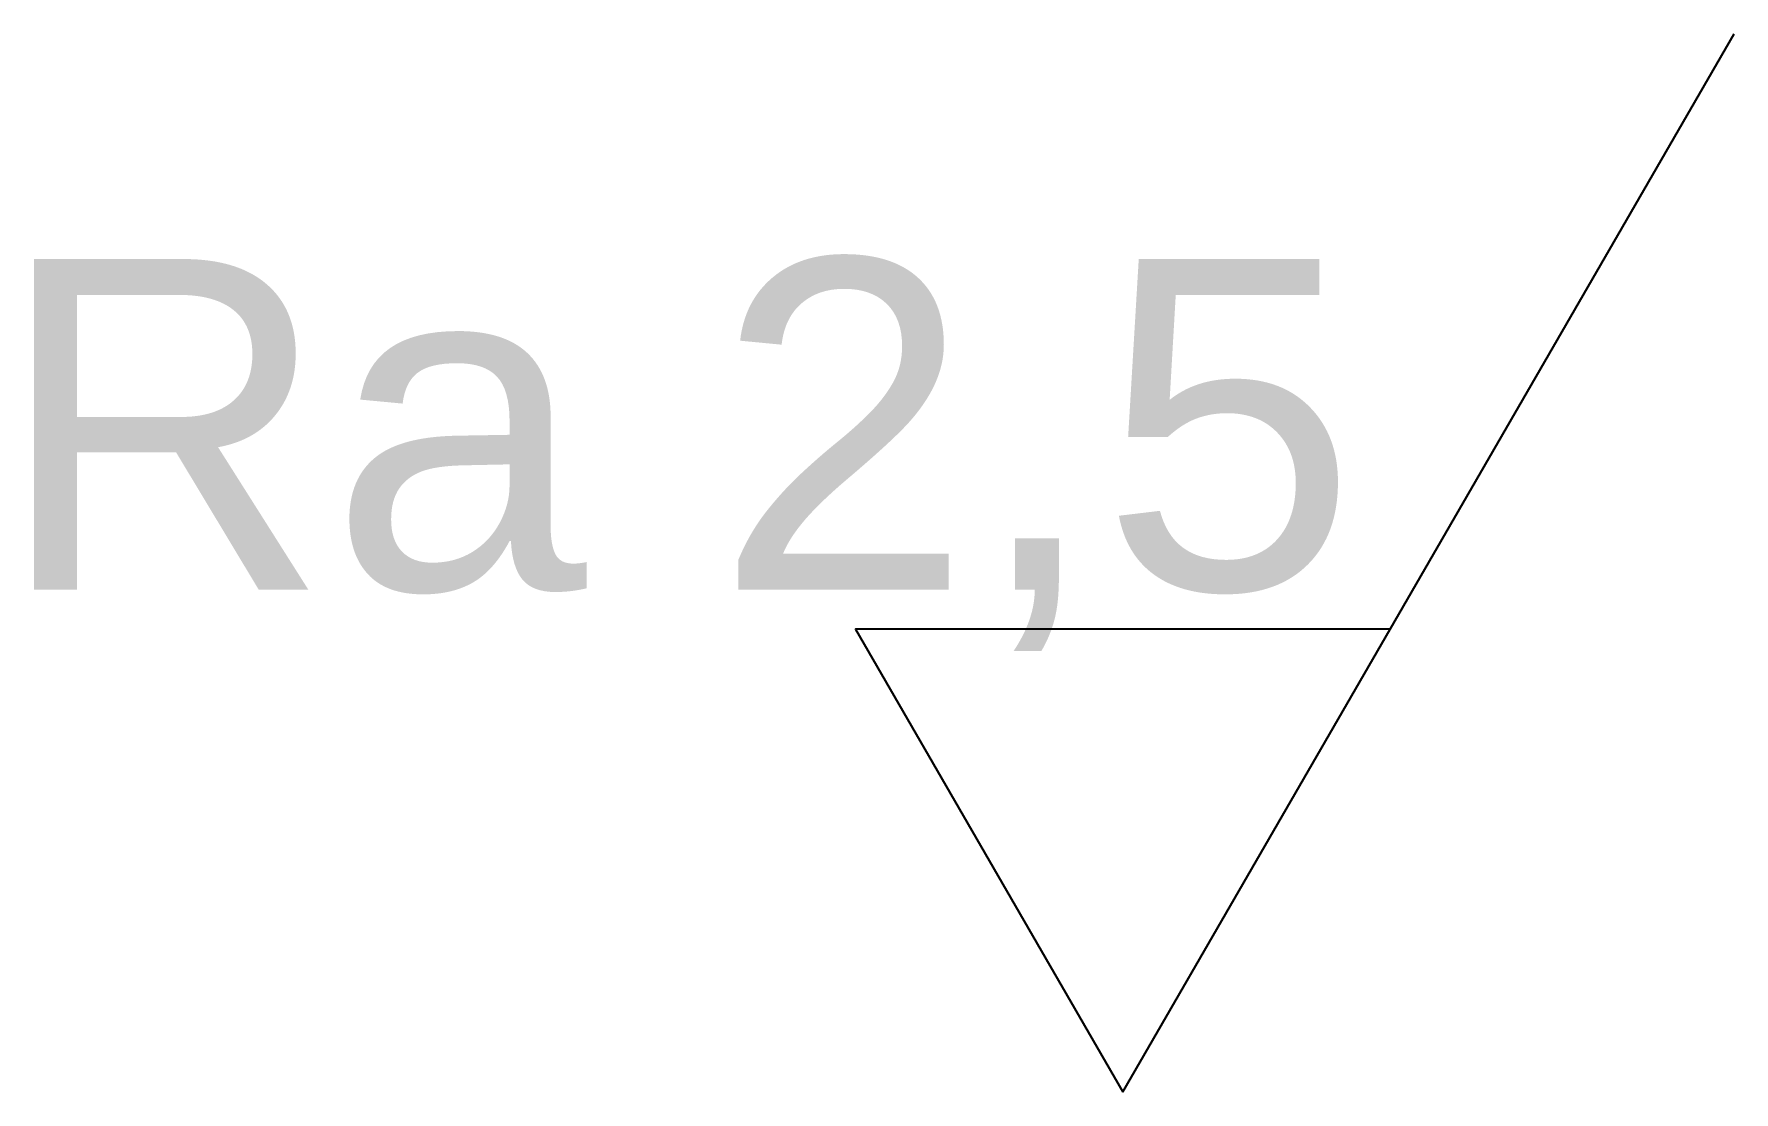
# Model space of a CAD drawing. Header units: millimetres. Extents: x 41.8 to 54.6, y 47.7 to 55.7.
import ezdxf
from ezdxf.enums import TextEntityAlignment as Align

# ---------------------------------------------------------------- set-up
doc = ezdxf.new("R2010")
doc.units = ezdxf.units.MM
doc.styles.get("Standard").update_dxf_attribs({"font": 'arial.ttf'})

# ---------------------------------------------------------------- blocks, each defined once
blk = doc.blocks.new('znak Ra')
blk.add_line((27.021, 26.167), (29.619, 30.667))
blk.add_lwpolyline([(25, 22.667), (27.021, 26.167), (22.979, 26.167)], close=True)
blk.add_attdef('RA', text='', height=2.5).set_placement((26.772, 26.465), align=Align.RIGHT)

msp = doc.modelspace()

# ---------------------------------------------------------------- block references
msp.add_blockref('znak Ra', (25, 25)).add_auto_attribs({'RA': 'Ra 2,5'})

doc.saveas('drawing.dxf')
